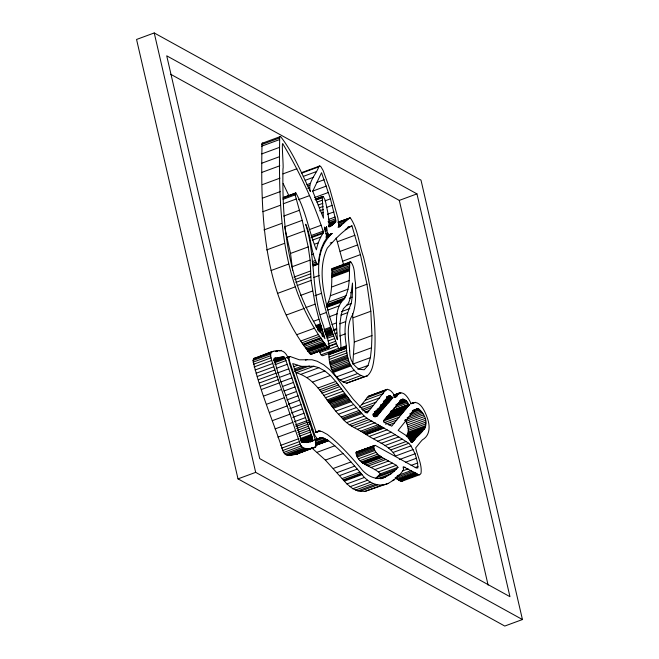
<?xml version="1.0" encoding="UTF-8"?>
<svg xmlns="http://www.w3.org/2000/svg" width="659" height="659" viewBox="0 0 659 659"><rect width="100%" height="100%" fill="white"/><g stroke="black" fill="none" stroke-linecap="round" stroke-linejoin="round"><path stroke-width="0.99" d="M338.512 221.968L350.374 217.956C358.051 229.077 358.826 244.036 363.389 256.606C371.165 288.626 376.8 321.584 374.567 354.641C373.488 361.898 373.233 370.589 367.368 375.836L364.287 376.684C350.868 372.763 346.321 358.323 346.37 345.802C343.693 330.744 344.945 317.21 351.263 303.511C352.408 296.756 352.664 289.894 352.491 283.049L350.654 296.822L348.866 302.226L347.82 304.145L343.38 308.692L341.288 314.154L340.126 322.276L339.838 331.18L340.983 346.453L340.291 349.254L338.784 348.323L337.392 345.991L330.587 327.119C322.91 299.062 307.275 257.208 332.037 233.475L330.175 234.159M322.276 197.774L322.49 196.58L323.223 196.547L325.274 200.295L327.951 213.203L329.731 226.877L335.546 222.297L335.769 220.172L330.439 198.853L321.543 172.707L312.728 191.201L323.487 218.17L322.276 197.774L315.768 200.171M349.731 351.082C349.501 358.521 352.623 365.358 359.336 369.279L364.188 369.757L368.043 365.44L370.407 357.623L371.519 347.763L371.948 335.546L370.828 311.246L366.972 284.218L360.424 254.629L351.947 225.88C342.351 230.881 334.615 240.008 327.317 248.039C317.432 269.169 323.75 293.51 329.08 315.018C331.864 323.248 334.228 331.625 337.375 339.731C336.881 326.246 333.372 308.824 344.278 298.848C350.72 287.934 349.015 274.243 349.764 262.06L350.885 262.084C355.481 267.826 354.048 276.146 355.498 282.884C355.769 293.477 356.264 304.45 352.713 314.607C346.115 324.821 348.578 337.581 349.509 348.965L349.698 350.786M344.278 298.848L326.609 305.356C333.05 294.441 331.345 280.759 332.087 268.575L333.215 268.592M423.918 429.479L406.249 435.994C410.351 431.604 407.435 424.569 405.236 419.898L422.905 413.391C429.825 424.108 424.141 430.525 416.134 437.634L409.61 440.055M352.845 363.142L354.278 342.054L352.581 313.75M332.037 233.475L329.591 235.271L328.907 235.041L327.111 231.795L326.559 226.465L326.131 228.475L324.376 227.026L326.716 235.774L326.337 238.731L323.866 242.553L321.024 249.16L319.129 257.438L318.511 263.295L318.025 264.292L317.234 264.185C310.603 252.356 311.402 236.82 305.677 224.225C316.056 257.545 310.883 293.387 323.635 326.221C324.92 333.413 329.212 340.077 329.203 347.384L310.751 354.369C262.735 296.451 260.544 215.122 262.043 143.324L262.867 143.003M328.849 347.804L328.421 347.853C324.912 344.575 322.49 340.176 319.566 336.329C279.82 277.464 278.535 205.064 279.713 136.817L280.536 136.487C293.337 152.888 301.402 172.905 310.455 191.645C307.242 182.345 316.295 174.561 319.014 166.208L319.796 165.961L320.908 166.702L323.116 170.475L329.764 188.853L337.927 218.137L338.957 227.24L349.674 217.857M312.901 440.78L311.913 436.406L285.331 358.784L284.482 357.293L283.386 356.857L274.193 358.282C280.05 385.029 293.362 411.62 300.619 438.317L302.02 441.703L302.81 442.28L312.901 440.78L310.109 441.81M318.486 431.159L316.155 432.222L292.736 363.57L301.517 366.363L313.882 366.256L318.849 367.697L324.854 370.959L330.406 375.482L335.744 381.487L351.14 401.718L364.262 416.142L368.999 419.659L391.215 432.197L408.794 443.285L410.952 445.879L415.104 453.771L417.592 463.022L417.864 467.939L416.29 467.997L375.284 445.385L356.148 452.263C356.832 465.023 373.661 466.061 380.317 473.846L397.987 467.33L396.364 465.303L381.264 456.992C377.45 454.479 373.307 450.624 373.818 445.748L374.361 445.377M253.007 360.489L253.904 358.422L256.096 357.87C272.216 352.095 285.775 342.021 289.614 363.974C296.064 382.887 302.506 401.801 308.906 420.73L315.348 439.8L316.032 443.202L315.85 446.794L296.962 454.117C291.921 454.965 284.622 457.42 282.769 450.492C273.007 420.566 259.885 391.158 253.007 360.489L270.676 353.982L271.574 351.914L273.765 351.362M389.074 414.387L407.147 407.402L409.099 404.956L406.479 401.018L402.847 399.09L400.458 401.002L383.991 420.113L383.752 421.925L391.734 426.159L406.743 407.88L389.074 414.387L383.645 420.961L401.315 414.453M295.331 193.038L295.133 194.883L302.217 220.353L308.206 246.927L310.117 260.116L311.073 280.429L315.126 304.153L318.989 319.261L324.969 338.652L318.206 329.006C287.522 281.541 281.994 223.821 282.966 168.671C283.848 168.35 281.088 138.538 283.139 144.313C299.606 172.131 313.585 201.662 323.52 232.405C320.076 237.71 317.498 243.566 316.386 249.86C308.849 231.26 305.801 210.46 295.875 192.988L283.246 197.494M391.133 410.919L391.405 411.537L389.477 413.91M393.472 395.738L399.428 393.571C404.28 390.49 409.321 399.725 411.084 403.605L412.822 403.086M399.403 393.588L398.16 394.263L395.705 397.344L395.153 397.056C393.637 393.728 391.224 389.823 387.294 389.321L384.798 391.125L367.137 413.111L363.34 410.178L353.224 399.222L335.678 376.462L329.797 369.814L323.734 364.831L317.243 361.272L312.012 359.74L299.408 359.814L290.009 356.478L286.533 357.582M316.098 444.916L328.19 440.459L322.383 437.535L318.14 438.927L317.16 438.696L314.977 435.591L289.482 361.099L288.922 357.483L289.326 356.56M359.583 407.221L368.274 396.331L387.294 389.321M422.905 413.391L418.778 409.124L417.048 408.918L414.478 409.989L398.168 430.368L407.41 436.332L412.246 442.378L416.101 437.683L410.433 439.882M377.689 415.195L392.706 397.838L391.537 396.644L389.337 395.878L387.912 396.842L384.592 401.578L372.961 415.063L376.223 416.447L377.689 415.195L374.897 416.216M375.473 478.574L380.317 473.846M380.704 478.821C387.434 476.778 393.439 472.684 397.987 467.33M311.74 447.832L325.373 460.097L346.906 483.92L352.82 488.723L357.878 490.906L364.781 491.466L388.242 483.393L394.123 479.818L400.202 474.183L403.497 469.949L403.259 466.671L418.111 474.505L419.717 474.711L421.027 473.36C422.246 464.603 417.336 455.707 415.656 447.906C417.971 445.278 419.948 442.37 422.386 439.85C430.516 435.187 430.121 425.294 427.147 417.534C424.898 411.101 419.305 398.201 410.524 403.926M395.046 477.907L400.441 481.012L402.039 481.218L403.357 479.867M401.858 400.079L399.889 400.796M318.865 430.97L322.045 431.571L327.342 434.446C339.789 444.117 350.308 455.97 360.531 467.898C366.058 475.559 375.959 481.111 385.358 477.108M413.193 402.954L414.173 402.567M154.231 32.95L136.561 39.458L238.006 478.871L504.769 626.05L522.439 619.542L420.994 180.129L154.231 32.95L255.676 472.363L522.439 619.542M262.043 143.324L280.536 136.487M261.689 144.56L279.367 138.044M261.623 146.199L279.292 139.692M261.78 153.901L279.457 147.385M261.952 163.152L279.622 156.644M262.101 172.304L279.77 165.796M282.975 173.885L296.921 168.745M262.307 184.652L279.976 178.144M319.796 165.961L301.344 172.716L302.127 172.469M301.764 173.111L318.503 166.949M303.272 176.414L316.295 171.62M305.208 180.311L313.577 177.222M262.554 198.112L280.232 191.604M306.83 184.734L310.554 183.359M316.74 182.444L324.187 179.701M307.827 185.995L309.689 185.311M307.679 188.309L309.532 187.626M283.782 197.445L295.875 192.988M282.983 198.178L295.075 193.721M283.041 199.331L295.133 194.883M312.457 191.192L326.411 186.052M283.255 203.788L296.278 198.993M262.875 211.704L280.553 205.196M298.428 199.71L309.59 195.599M314.541 197.568L328.495 192.436M315.241 199.166L322.688 196.431M315.051 199.315L322.935 196.415M315.785 199.29L322.358 196.852M315.768 199.652L322.284 197.255M316.921 202.198L322.498 200.138M283.691 216.07L299.499 210.246M324.862 200.913L330.439 198.853M318.14 205.048L322.786 203.334M319.318 207.824L323.042 206.448M263.888 229.966L281.566 223.459M326.675 207.387L332.251 205.336M319.524 210.864L323.248 209.488M302.217 220.353L284.548 226.861L290.537 253.435L292.629 270.569M321.534 213.137L323.396 212.453M327.432 214.29L333.94 211.893M328.652 219.406L335.159 217.009M328.1 221.539L335.538 218.796M287.118 237.256L304.787 230.741M309.195 229.653L321.287 225.197M328.33 222.915L335.769 220.172M329.335 223.574L335.843 221.177M329.261 224.266L335.769 221.869M328.948 224.785L335.546 222.297M329.376 224.818L334.27 222.899M329.154 225.057L333.808 223.343M328.948 225.304L333.602 223.59M328.759 225.551L333.405 223.838M329.484 225.469L333.199 224.093M338.009 222.264L349.171 218.154M329.278 225.707L333.1 224.217M338.281 222.412L350.374 217.956M329.072 225.905L332.894 224.439M328.849 226.086L332.573 224.719M329.311 226.111L332.103 225.081M170.648 74.245L399.288 200.394L416.958 193.878L509.951 596.675L259.712 458.606L166.719 55.817L416.958 193.878M328.833 226.474L331.625 225.444M329.294 226.49L331.156 225.806M328.816 226.853L330.678 226.169M266.59 249.95L284.268 243.443M338.38 223.434L346.749 220.353M324.549 228.747L326.683 228.022M324.269 229.159L326.131 228.475M338.602 224.694L344.179 222.635M324.895 229.999L326.757 229.316M311.246 235.535L323.33 231.078M338.841 225.905L341.634 224.884M324.978 231.227L326.839 230.543M338.8 226.416L340.662 225.732M311.427 236.861L323.52 232.405M337.952 227.174L339.805 226.482M311.048 237.775L323.141 233.327M325.727 233.764L327.589 233.08M326.254 234.761L328.116 234.077M312.292 240.173L320.661 237.092M347.606 227.314L349.468 226.622M347.301 227.594L351.947 225.88M326.658 235.329L328.512 234.645M329.558 234.62L331.732 233.805M326.114 236.07L330.966 234.274M326.707 236.046L330.423 234.67M326.419 236.268L329.212 235.238M326.172 236.441L329.887 235.074M345.209 229.447L347.071 228.764M326.518 236.606L330.233 235.238M325.966 237.718L328.759 236.688M314.458 244.242L318.182 242.874M290.537 253.435L308.206 246.927M330.208 243.056L332.07 242.372M343.405 264.102L337.293 241.779L354.97 235.263M311.773 254.662L313.635 253.979M271.022 270.544L288.691 264.037M292.448 266.631L310.117 260.116M312.234 261.664L315.018 260.635M340.126 251.376L357.796 244.868M312.844 263.238L315.636 262.208M312.687 264.836L316.411 263.468M313.519 265.552L317.234 264.185M313.371 266.005L318.025 264.292M293.881 277.118L310.62 270.956M342.754 261.145L360.424 254.629M294.828 279.622L310.644 273.798M332.087 268.575L350.267 261.87M331.881 269.004L350.885 262.084M295.907 282.423L310.793 276.945M331.823 269.696L349.501 263.188M331.938 270.676L349.616 264.168M313.569 277.563L319.154 275.503M332.078 272.142L349.748 265.635M297.118 285.569L311.073 280.429M277.777 293.296L295.454 286.789M332.054 273.501L349.723 266.986M331.947 274.861L349.616 268.353M331.881 275.651L349.55 269.144M331.823 276.475L349.492 269.968M331.79 277.365L349.459 270.849M300.397 295.496L312.49 291.039M331.419 287.118L349.089 280.61M314.878 295.751L321.386 293.346M330.34 295.743L348.01 289.235M355.811 288.329L366.972 284.218M305.825 307.58L315.126 304.153M286.476 314.969L304.153 308.453M350.572 292.827L352.433 292.135M328.528 302.168L346.197 295.66M327.424 304.376L345.094 297.868M326.625 305.842L343.364 299.68M326.642 306.27L342.458 300.446M349.344 298.173L352.128 297.143M326.707 306.74L341.584 301.254M326.823 307.374L340.769 302.234M327.82 310.068L338.981 305.957M320.373 314.681L325.95 312.63M346.609 305.224L351.263 303.511M313.404 321.32L318.989 319.261M341.444 311.633L349.822 308.552M328.915 316.888L337.284 313.799M341.065 315.084L347.573 312.687M315.661 325.604L320.307 323.898M315.908 326.254L320.554 324.541M316.188 326.872L320.842 325.159M316.353 327.276L321.007 325.562M296.879 334.665L314.549 328.157M316.435 327.68L321.09 325.966M317.457 327.778L321.172 326.411M317.514 328.1L321.238 326.732M317.556 328.33L321.279 326.963M317.597 328.561L321.32 327.193M317.654 328.825L321.37 327.457M317.729 329.162L321.452 327.787M317.819 329.5L321.543 328.124M317.918 329.797L321.633 328.429M332.021 324.549L336.675 322.836M317.967 329.961L321.691 328.594M318.948 329.788L321.74 328.767M319.005 329.986L321.798 328.956M353.15 317.753L370.828 311.246M318.198 330.694L321.913 329.319M318.322 331.057L322.045 329.689M319.401 331.073L322.193 330.044M324.08 329.516L330.587 327.119M339.624 323.841L345.209 321.781M324.417 330.554L330.933 328.157M319.944 332.482L322.729 331.452M324.763 331.642L331.271 329.245M253.904 358.422L272.505 351.535M300.718 341.032L318.388 334.525M321.37 333.66L323.231 332.976M325.06 332.606L331.568 330.208M253.295 359.237L270.964 352.722M332.902 329.978L336.625 328.602M275.709 351.511L277.571 350.827M325.241 333.19L331.749 330.793M276.047 351.675L278.831 350.654M333.866 330.554L336.65 329.525M325.422 333.784L331.93 331.378M279.474 351.008L281.335 350.324M321.864 335.316L323.726 334.632M301.896 342.837L319.566 336.329M325.562 334.237L332.078 331.839M325.612 334.377L332.12 331.979M325.661 334.517L332.169 332.12M325.793 334.887L332.309 332.49M253.04 362.195L270.709 355.687L270.676 353.982M322.259 336.634L324.121 335.95M303 344.27L320.678 337.762M326.164 335.909L332.671 333.503M303.313 344.673L320.982 338.166M303.412 344.855L321.09 338.347M303.494 344.995L321.164 338.487M334.97 333.66L336.831 332.976M326.526 336.922L333.042 334.517M253.386 364.345L271.055 357.837L270.709 355.687M304.277 346.412L321.946 339.896M327.045 338.347L333.553 335.95M274.128 358.554L275.989 357.87M274.21 359.394L279.787 357.335M305.29 347.894L322.968 341.387M254.061 366.948L271.73 360.44L271.055 357.837M273.617 359.896L281.055 357.162M273.946 360.061L282.316 356.98M339.657 335.975L345.242 333.924M274.086 360.284L283.386 356.857M273.847 360.786L284.078 357.013M306.213 349.015L323.89 342.499M328.009 341L334.517 338.602M274.251 361.058L284.482 357.293M274.457 361.297L284.68 357.532M306.789 349.657L324.459 343.15M274.671 361.659L284.902 357.886M287.217 357.507L290.009 356.478M307.201 350.151L324.871 343.644M274.177 362.903L285.331 358.784M287.06 358.166L288.922 357.483M307.547 350.637L325.216 344.122M255.058 370.02L272.727 363.504L271.73 360.44M307.679 350.852L325.348 344.344M307.737 350.959L325.406 344.443M307.802 351.058L325.505 344.599M307.885 351.198L325.562 344.682M307.934 351.263L325.604 344.756M328.067 344.023L335.505 341.288M308.363 351.914L326.032 345.407M274.877 364.707L286.039 360.597M309.195 353.059L326.864 346.552M328.833 346.057L336.279 343.347M256.153 373.249L273.823 366.742L272.727 363.504M328.981 346.461L336.428 343.718M310.125 354.031L327.795 347.524M311.534 353.891L329.203 347.384M310.751 354.369L328.421 347.853M276.137 368.397L287.299 364.287M319.071 350.992L319.722 352.507L337.392 345.991M257.249 376.487L274.918 369.979L273.823 366.742M354.278 342.054L371.948 335.546M305.414 360.152L307.275 359.468M319.722 352.507L321.114 354.83L338.784 348.323M340.785 347.861L346.37 345.802M329.689 352.532L334.335 350.819M339.92 348.759L346.428 346.362M346.486 346.931L322.622 355.761L321.114 354.83M258.353 379.724L276.022 373.208M293.626 366.709L297.349 365.333M277.678 372.92L288.84 368.809M328.866 353.99L346.535 347.474M328.89 354.196L346.56 347.68M367.368 375.836L346.609 383.192C334.319 379.526 328.717 366.33 328.907 354.402L346.576 347.886M328.932 354.748L346.601 348.24M294.079 369.106L301.517 366.363M329.088 357.038L346.758 350.53M259.457 382.953L277.126 376.446M294.911 370.185L305.142 366.42M294.458 371.495L309.343 366.009M280.157 377.129L290.388 373.356M329.401 359.394L347.071 352.886M313.882 366.256L296.212 372.763C317.992 378.958 325.826 402.583 341.271 417.032C347.161 425.203 356.741 428.474 364.938 433.688C375.111 440.97 389.016 444.759 395.482 456.044L413.152 449.537M260.56 386.19L278.23 379.675M329.764 361.618L347.433 355.11M329.961 362.829L347.631 356.321M353.842 354.278L371.519 347.763M301.179 374.205L318.849 367.697M280.775 382.006L291.937 377.895M330.143 363.982L347.812 357.475M261.664 389.42L279.334 382.912L274.918 369.979M330.283 365.094L347.96 358.587M330.563 366.61L348.232 360.102M331.007 368.134L348.677 361.626M282.324 386.536L293.486 382.426M307.185 377.467L324.854 370.959M331.601 369.592L349.27 363.084M332.161 370.655L349.83 364.147M263.897 395.985L281.574 389.477M352.738 364.13L370.407 357.623M332.762 371.552L350.44 365.045M333.462 372.351L351.132 365.844M283.864 391.059L295.026 386.948M312.737 381.989L330.406 375.482M285.405 395.581L296.566 391.471M336.914 376.734L354.583 370.226M357.812 369.213L368.043 365.44M266.706 404.214L284.375 397.707M318.075 387.994L335.744 381.487M340.126 379.996L357.796 373.48M286.887 399.939L298.049 395.82M319.5 389.881L337.169 383.373M343.108 382.121L360.778 375.614M320.678 391.504L338.355 384.996M288.362 404.296L299.524 400.178M346.609 383.192L364.287 376.684M269.506 412.443L287.176 405.936M321.889 393.192L339.558 386.685M323.52 395.474L341.189 388.967M289.845 408.654L301.006 404.544M325.208 397.781L342.878 391.273M291.319 413.012L302.481 408.901M326.922 399.988L344.599 393.472M272.315 420.673L289.985 414.165M327.671 400.936L345.341 394.42M328.281 401.636L345.95 395.128M328.849 402.237L346.519 395.729M328.948 402.344L346.7 395.919M329.08 402.476L346.749 395.968M329.731 403.234L347.408 396.726M292.794 417.378L303.956 413.267M330.513 404.247L348.191 397.739M331.329 405.367L348.998 398.852M332.037 406.348L349.707 399.84M332.746 407.295L350.415 400.787M294.276 421.752L305.438 417.641M275.116 428.91L292.785 422.394M333.47 408.226L351.14 401.718M368.274 396.331L385.943 389.823M367.129 397.632L384.798 391.125M295.364 424.956L306.542 420.879M307.646 420.574L309.508 419.89M335.892 411.092L353.562 404.585M365.564 400.145L383.241 393.637M295.891 426.497L307.053 422.386M308.346 422.468L310.208 421.785M308.428 422.699L310.29 422.015M296.558 428.449L307.72 424.338M362.088 404.346L379.757 397.838M308.939 424.314L310.801 423.622M338.602 414.132L356.28 407.624M387.097 396.669L389.337 395.878M386.726 396.866L389.749 395.853M277.917 437.139L295.586 430.624M387.303 396.932L390.095 395.902M386.726 397.377L390.441 396.001M297.225 430.393L308.387 426.282M387.08 397.534L390.803 396.158M393.349 395.227L400.285 392.624M394.37 394.947L400.878 392.55M386.512 398.085L391.166 396.372M393.991 395.227L399.568 393.176M361.124 407.633L376.001 402.147M386.882 398.357L391.537 396.644M394.436 395.631L398.16 394.263M385.4 399.37L391.907 396.965M394.642 396.158L397.435 395.128M384.856 400.087L392.294 397.352M297.893 432.345L309.055 428.235M394.173 396.858L396.965 395.828M394.066 397.023L396.858 395.993M393.958 397.188L396.751 396.158M383.406 401.257L392.706 397.838M394.7 397.113L396.561 396.43M384.139 401.117L392.64 397.888M341.271 417.032L358.941 410.516M361.807 409.519L372.978 405.4M383.777 401.537L392.146 398.456M384.164 401.817L391.603 399.074M383.513 402.558L390.952 399.815M298.56 434.289L309.722 430.179M342.425 418.276L360.094 411.76M382.854 403.316L390.293 400.573M310.933 429.998L312.794 429.314M362.689 410.854L371.066 407.773M382.253 404.008L389.691 401.265M380.869 404.873L389.238 401.784M380.638 405.128L389.008 402.048M343.273 419.19L360.943 412.682M380.622 405.878L388.06 403.135M299.227 436.242L310.389 432.131M364.855 412.229L368.57 410.854M344.122 420.113L361.791 413.597M379.329 407.361L386.767 404.618M365.761 412.723L367.623 412.04M400.647 399.898L402.534 399.173M400.548 400.227L403.267 399.156M400.021 400.721L403.745 399.346M377.096 409.19L385.466 406.109M315.653 432.205L318.964 430.937M316.032 432.189L318.272 431.283M399.626 401.356L404.28 399.642M280.718 445.369L298.387 438.861L279.334 382.912M315.677 432.395L317.531 431.711M317.449 431.991L320.241 430.961M399.165 401.974L404.741 399.914M300.043 438.622L311.205 434.512M375.787 410.689L384.164 407.608M399.428 402.13L405.005 400.071M398.761 402.624L405.269 400.227M374.263 411.916L376.124 411.232M399.033 402.773L405.54 400.375M300.38 439.471L311.542 435.36M398.423 403.275L405.862 400.54M374.485 412.196L382.854 409.115M346.593 422.65L364.262 416.142M396.38 404.469L398.242 403.786M395.993 404.815L397.855 404.132M300.57 439.99L311.732 435.879M396.248 404.783L406.479 401.018M373.175 413.704L381.545 410.623M300.759 440.517L311.913 436.406M396.01 405.928L407.171 401.817M281.739 448.145L299.408 441.637C300.71 450.328 309.219 449.306 315.463 447.362M300.941 441.093L312.102 436.983M372.796 414.865L380.235 412.13M301.13 441.711L312.292 437.601M373.348 415.689L378.925 413.638M393.991 408.078L407.937 402.937M301.328 442.37L312.49 438.26M349.122 424.816L366.791 418.308M373.752 415.953L378.398 414.247M373.587 416.159L378.315 414.346M302.382 442.461L312.613 438.688M373.505 416.266L378.151 414.552M374.271 416.142L377.994 414.775M374.197 416.249L377.912 414.882M282.769 450.492L300.438 443.985M374.699 416.496L377.492 415.467M304.433 442.584L312.803 439.495M374.493 416.752L377.286 415.73M375.218 416.653L377.08 415.961M375.012 416.85L376.866 416.167M392.064 410.573L408.802 404.412M391.215 411.068L408.885 404.56M306.204 442.502L312.885 440.023M391.289 411.208L408.959 404.7M411.817 403.67L415.532 402.303M314.368 439.726L317.16 438.696M391.364 411.34L409.033 404.832M306.715 442.626L309.508 441.596M351.329 426.167L368.999 419.659M391.421 411.463L409.099 404.956M307.333 442.527L312.918 440.467M315.603 439.569L321.287 437.461M391.298 411.686L409.074 405.03M315.035 439.874L321.032 437.584M391.24 411.768L408.909 405.26M315.01 440.072L320.052 438.153M310.051 441.991L312.86 440.937M315.439 439.957L319.162 438.589M390.902 412.188L408.572 405.672M314.944 440.27L322.383 437.535M390.425 412.765L408.094 406.257M283.807 452.387L301.484 445.879M389.947 413.341L407.616 406.834M315.504 441.184L323.882 438.103M354.237 427.477L371.907 420.969M388.744 414.783L406.414 408.275M388.415 415.178L406.092 408.671M388.093 415.574L405.763 409.066M284.861 453.829L302.53 447.321M315.266 442.749L325.497 438.985M387.566 416.208L405.236 409.7M315.974 443.153L326.205 439.388M386.644 417.328L404.313 410.821M316.452 443.425L326.675 439.66M285.915 454.801L303.593 448.293M315.999 444.034L327.161 439.924M385.721 418.449L403.39 411.941M316.361 444.232L327.523 440.113M357.466 429.223L375.136 422.716M286.986 455.303L304.664 448.795M315.768 444.743L327.861 440.294M384.798 419.569L402.468 413.061M288.205 455.328L305.875 448.82M316.238 444.982L328.33 440.533C341.065 450.262 351.642 462.478 362.03 474.62C367.961 482.528 378.554 487.924 388.242 483.393M316.411 445.072L328.503 440.624M315.612 445.484L328.635 440.69M289.688 455.204L307.358 448.697M291.163 455.031L308.832 448.524M412.41 410.615L417.048 408.918M292.621 454.834L310.29 448.326M412.946 410.557L417.592 408.844M294.071 454.611L311.748 448.104M412.592 410.952L418.168 408.901M298.181 453.301L302.827 451.588M304.689 450.904L315.85 446.794M295.52 454.372L313.19 447.865M413.201 411.175L418.778 409.124M412.435 411.611L418.943 409.214M412.501 411.653L419.091 409.297M411.793 412.139L419.231 409.396M360.72 431.151L378.39 424.643M384.123 422.724L399.008 417.246M410.672 413.391L419.972 409.964M409.774 413.836L411.636 413.152M362.409 432.18L380.078 425.665M385.523 424.19L396.685 420.08M409.923 415.096L421.085 410.985M238.006 478.871L255.676 472.363M363.677 432.938L381.347 426.431M407.171 417.6L422.048 412.114M364.938 433.688L382.615 427.18M388.785 424.997L394.362 422.946M365.44 433.976L383.11 427.469M317.193 452.255L334.863 445.748M366.025 434.314L383.695 427.798M404.511 420.401L406.372 419.709M366.462 434.569L384.131 428.053M405.993 421.348L423.663 414.841M369.493 436.316L387.162 429.808M406.71 423.07L424.38 416.562M407.344 424.964L425.014 418.457M373.546 438.705L391.215 432.197M407.806 426.81L425.475 420.294M408.102 428.597L425.772 422.089M325.373 460.097L343.042 453.59M377.632 441.209L395.309 434.701M408.226 430.36L425.895 423.844M408.176 432.057L425.846 425.549M356.148 452.263L373.818 445.748M408.003 433.194L425.681 426.678M375.284 445.385L356.692 451.893M381.083 443.4L398.753 436.892M355.992 452.873L373.669 446.365M407.707 434.1L425.376 427.584M356.033 453.771L373.702 447.263M407.295 434.833L424.973 428.325M406.809 435.442L424.478 428.935M356.264 454.867L373.933 448.359M406.644 436.645L422.46 430.821M356.643 455.987L374.312 449.479M384.683 445.657L402.352 439.141M407.847 437.139L420.87 432.345M408.234 437.971L419.396 433.861M357.137 457.033L374.814 450.517M408.72 438.795L418.02 435.368M409.288 439.635L416.727 436.892M358.372 458.837L376.042 452.329M333.281 468.467L350.95 461.959M388.53 447.988L406.199 441.472M410.104 440.377L415.681 438.317M410.689 440.5L415.335 438.787M411.257 440.599L414.972 439.232M410.887 441.036L414.602 439.66M410.499 441.464L414.223 440.097M411.109 441.489L413.901 440.459M359.979 460.682L377.648 454.175M410.796 441.859L413.58 440.83M411.405 441.892L413.267 441.209M411.092 442.296L412.954 441.612M391.125 449.792L408.794 443.285M361.387 461.91L379.065 455.402M362.096 462.453L379.765 455.937M362.269 462.585L379.938 456.069M362.442 462.717L380.243 456.3M362.565 462.816L380.325 456.358M362.738 462.931L380.49 456.481M337.062 472.635L354.731 466.127M362.977 463.096L380.647 456.588M363.208 463.261L380.877 456.753M363.455 463.417L381.133 456.909M393.283 452.387L410.952 445.879M363.595 463.499L381.264 456.992M364.443 463.969L382.113 457.453M366.313 464.99L383.983 458.483M339.624 475.584L357.293 469.076M368.175 466.02L385.844 459.512M370.91 467.519L388.579 461.012M342.186 478.574L359.855 472.066M343.248 479.834L360.918 473.319M399.296 459.595L415.104 453.771M343.8 480.477L361.478 473.969M374.782 469.661L392.459 463.145M344.36 481.128L362.03 474.62M378.694 471.811L396.364 465.303M346.906 483.92L364.575 477.413M405.4 462.305L416.562 458.194M378.686 475.65L396.356 469.134M349.987 486.721L367.656 480.213M376.882 477.396L394.56 470.888M403.201 467.857L405.063 467.173M411.084 465.419L417.592 463.022M377.994 478.623L391.018 473.821M352.82 488.723L370.498 482.207M402.558 470.93L408.143 468.87M415.244 467.544L418.037 466.514M355.465 490.074L373.142 483.566M397.253 475.699L411.208 470.559M357.878 490.906L375.548 484.398M395.985 477.322L397.847 476.638M395.977 477.561L412.715 471.399M360.036 491.342L377.706 484.835M396.561 478.739L414.231 472.231M392.27 480.51L394.123 479.818M364.781 491.466L382.451 484.958M397.896 479.48L415.565 472.973M398.201 479.653L415.87 473.146M398.464 479.826L416.134 473.31M398.744 480.016L416.414 473.5M399.206 480.329L416.883 473.821M399.815 480.716L417.485 474.208M400.441 481.012L418.111 474.505M402.039 481.218L419.717 474.711M296.962 454.117L297.794 453.87M283.181 183.589L288.856 195.624M298.387 438.861L299.408 441.637M336.09 238.023L337.293 241.779M399.288 200.394L488.121 585.151M328.759 352.87L328.907 354.402"/></g></svg>
